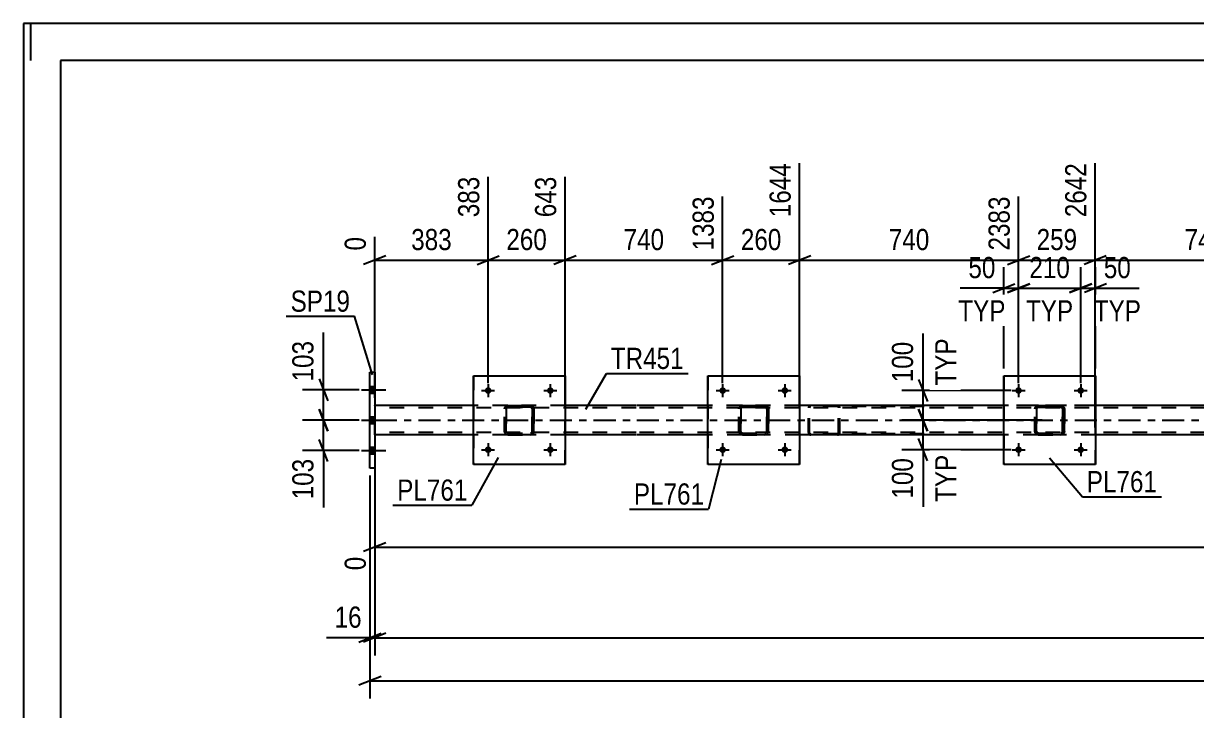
# Model space of a CAD drawing. Header units: millimetres. Extents: x 0 to 841, y 0 to 594.
# Drawn here: x 0 to 158.6, y 501.1 to 594 of the extents above; entities that cross this region are included whole.
import ezdxf

# ---------------------------------------------------------------- set-up
doc = ezdxf.new("R2010")
doc.units = ezdxf.units.MM
doc.linetypes.add('DXK_LINE_DOT2', pattern=[3.9198, 1.9599, -1.9599])
doc.linetypes.add('DXK_LINE_DOT3', pattern=[5.9187, 2.979, -0.9799, 0.9799, -0.9799])
doc.styles.add('Arial Narrow', font='ARIALN.TTF', dxfattribs={"height": 0.2})

# ---------------------------------------------------------------- blocks, each defined once
blk = doc.blocks.new('Unknown-318889158-1133')
at = {"color": 5, "linetype": 'Continuous'}
for p, q in [((841, 594), (0, 594)), ((0, 594), (0, 0)), ((1, 589), (1, 594)), ((836, 589), (5, 589)), ((5, 589), (5, 5))]:
    blk.add_line(p, q, dxfattribs=at)
blk = doc.blocks.new('Part-318889158-5034 - 5006')
at = {"color": 2, "linetype": 'Continuous'}
for p, q in [((46.84, 546.86), (47.48, 546.86)), ((46.84, 533.86), (46.84, 546.86)), ((47.48, 546.86), (47.48, 533.86)), ((47.48, 533.86), (46.84, 533.86))]:
    blk.add_line(p, q, dxfattribs=at)
blk = doc.blocks.new('Part-318889158-5035 - 5006')
at = {"color": 7, "linetype": 'DXK_LINE_DOT2'}
for p, q in [((106.44, 542.36), (106.31, 542.34)), ((121.77, 542.36), (106.44, 542.36)), ((110.15, 542.34), (110.02, 542.36)), ((106.13, 542.16), (106.1, 542.04)), ((106.1, 538.68), (106.1, 542.04)), ((106.27, 542.04), (106.28, 542.1)), ((106.27, 538.68), (106.27, 542.04)), ((106.28, 542.1), (106.32, 542.15)), ((106.32, 542.15), (106.37, 542.19)), ((106.37, 542.19), (106.44, 542.2)), ((121.77, 542.2), (106.44, 542.2)), ((110.02, 542.2), (110.08, 542.19)), ((110.08, 542.19), (110.11, 542.17)), ((110.11, 542.17), (110.14, 542.15)), ((110.14, 542.15), (110.17, 542.1)), ((110.17, 542.1), (110.19, 542.04)), ((110.19, 538.68), (110.19, 542.04)), ((110.36, 542.04), (110.33, 542.16)), ((110.36, 538.68), (110.36, 542.04)), ((106.1, 538.68), (106.13, 538.56)), ((106.28, 538.62), (106.27, 538.68)), ((106.32, 538.57), (106.28, 538.62)), ((106.31, 538.38), (106.44, 538.36)), ((106.32, 538.57), (106.35, 538.55)), ((106.35, 538.55), (106.37, 538.53)), ((106.37, 538.53), (106.44, 538.52)), ((121.77, 538.52), (106.44, 538.52)), ((121.77, 538.36), (106.44, 538.36)), ((110.08, 538.53), (110.02, 538.52)), ((110.02, 538.36), (110.15, 538.38)), ((110.14, 538.57), (110.08, 538.53)), ((110.17, 538.62), (110.14, 538.57)), ((110.19, 538.68), (110.17, 538.62)), ((110.33, 538.56), (110.36, 538.68))]:
    blk.add_line(p, q, dxfattribs=at)
for centre, start, end in [((106.43, 542.03), 110.7583, 155.68), ((110.03, 542.03), 24.32, 69.2417), ((106.43, 538.69), 204.32, 249.2417), ((110.03, 538.69), 290.7583, 335.68)]:
    blk.add_arc(centre, 0.331, start, end, dxfattribs=at)
blk = doc.blocks.new('Bolt-318889158-5153 - 5006')
at = {"linetype": 'Continuous'}
for points in [[(134.07, 544.36), (134.08, 544.45), (134.11, 544.54), (134.15, 544.62), (134.21, 544.69), (134.29, 544.74), (134.37, 544.78), (134.46, 544.8), (134.55, 544.8), (134.64, 544.78), (134.73, 544.74), (134.8, 544.69), (134.86, 544.62), (134.91, 544.54), (134.94, 544.45), (134.95, 544.36), (134.94, 544.27), (134.91, 544.18), (134.86, 544.1), (134.8, 544.03), (134.73, 543.98), (134.64, 543.94), (134.55, 543.92), (134.46, 543.92), (134.37, 543.94), (134.29, 543.98), (134.21, 544.03), (134.15, 544.1), (134.11, 544.18), (134.08, 544.27)], [(142.47, 544.36), (142.48, 544.45), (142.51, 544.54), (142.55, 544.62), (142.61, 544.69), (142.69, 544.74), (142.77, 544.78), (142.86, 544.8), (142.95, 544.8), (143.04, 544.78), (143.13, 544.74), (143.2, 544.69), (143.26, 544.62), (143.31, 544.54), (143.34, 544.45), (143.35, 544.36), (143.34, 544.27), (143.31, 544.18), (143.26, 544.1), (143.2, 544.03), (143.13, 543.98), (143.04, 543.94), (142.95, 543.92), (142.86, 543.92), (142.77, 543.94), (142.69, 543.98), (142.61, 544.03), (142.55, 544.1), (142.51, 544.18), (142.48, 544.27)]]:
    blk.add_hatch(color=1, dxfattribs=at).paths.add_polyline_path(points)
at = {"color": 1, "linetype": 'Continuous'}
for p, q in [((133.63, 544.36), (135.39, 544.36)), ((134.51, 545.24), (134.51, 543.48)), ((142.03, 544.36), (143.79, 544.36)), ((142.91, 545.24), (142.91, 543.48))]:
    blk.add_line(p, q, dxfattribs=at)
blk = doc.blocks.new('Bolt-318889158-5154 - 5006')
at = {"linetype": 'Continuous'}
for points in [[(134.07, 536.36), (134.08, 536.45), (134.11, 536.54), (134.15, 536.62), (134.21, 536.69), (134.29, 536.74), (134.37, 536.78), (134.46, 536.8), (134.55, 536.8), (134.64, 536.78), (134.73, 536.74), (134.8, 536.69), (134.86, 536.62), (134.91, 536.54), (134.94, 536.45), (134.95, 536.36), (134.94, 536.27), (134.91, 536.18), (134.86, 536.1), (134.8, 536.03), (134.73, 535.98), (134.64, 535.94), (134.55, 535.92), (134.46, 535.92), (134.37, 535.94), (134.29, 535.98), (134.21, 536.03), (134.15, 536.1), (134.11, 536.18), (134.08, 536.27)], [(142.47, 536.36), (142.48, 536.45), (142.51, 536.54), (142.55, 536.62), (142.61, 536.69), (142.69, 536.74), (142.77, 536.78), (142.86, 536.8), (142.95, 536.8), (143.04, 536.78), (143.13, 536.74), (143.2, 536.69), (143.26, 536.62), (143.31, 536.54), (143.34, 536.45), (143.35, 536.36), (143.34, 536.27), (143.31, 536.18), (143.26, 536.1), (143.2, 536.03), (143.13, 535.98), (143.04, 535.94), (142.95, 535.92), (142.86, 535.92), (142.77, 535.94), (142.69, 535.98), (142.61, 536.03), (142.55, 536.1), (142.51, 536.18), (142.48, 536.27)]]:
    blk.add_hatch(color=1, dxfattribs=at).paths.add_polyline_path(points)
at = {"color": 1, "linetype": 'Continuous'}
for p, q in [((133.63, 536.36), (135.39, 536.36)), ((134.51, 537.24), (134.51, 535.48)), ((142.03, 536.36), (143.79, 536.36)), ((142.91, 537.24), (142.91, 535.48))]:
    blk.add_line(p, q, dxfattribs=at)
blk = doc.blocks.new('Part-318889158-5053 - 5006')
at = {"color": 2, "linetype": 'Continuous'}
for p, q in [((60.81, 542.36), (47.48, 542.36)), ((82.81, 542.36), (73.21, 542.36)), ((92.51, 542.36), (82.91, 542.36)), ((132.51, 542.36), (104.91, 542.36)), ((172.51, 542.36), (144.91, 542.36)), ((60.81, 538.36), (47.48, 538.36)), ((82.81, 538.36), (73.21, 538.36)), ((92.51, 538.36), (82.91, 538.36)), ((132.51, 538.36), (104.91, 538.36)), ((172.51, 538.36), (144.91, 538.36))]:
    blk.add_line(p, q, dxfattribs=at)
at = {"color": 7, "linetype": 'DXK_LINE_DOT2'}
for p, q in [((47.48, 538.36), (47.48, 542.36)), ((73.21, 542.36), (60.81, 542.36)), ((759.44, 542.36), (92.51, 542.36)), ((104.91, 542.36), (92.51, 542.36)), ((144.91, 542.36), (132.51, 542.36)), ((82.81, 542.04), (47.48, 542.04)), ((759.44, 542.04), (82.91, 542.04)), ((82.81, 538.68), (47.48, 538.68)), ((73.21, 538.36), (60.81, 538.36)), ((759.44, 538.68), (82.91, 538.68)), ((104.91, 538.36), (92.51, 538.36)), ((144.91, 538.36), (132.51, 538.36))]:
    blk.add_line(p, q, dxfattribs=at)
at = {"color": 7, "linetype": 'DXK_LINE_DOT3'}
for p, q in [((47.48, 540.36), (82.81, 540.36)), ((82.91, 540.36), (759.44, 540.36))]:
    blk.add_line(p, q, dxfattribs=at)
blk = doc.blocks.new('Bolt-318889158-5054 - 5006')
at = {"linetype": 'Continuous'}
for points in [[(47.48, 544.02), (47.48, 544.9), (46.84, 544.9), (46.84, 544.02)], [(47.48, 544.02), (47.48, 544.9), (46.84, 544.9), (46.84, 544.02)], [(47.48, 544.02), (47.48, 544.9), (46.84, 544.9), (46.84, 544.02)], [(47.48, 539.92), (47.48, 540.8), (46.84, 540.8), (46.84, 539.92)], [(47.48, 539.92), (47.48, 540.8), (46.84, 540.8), (46.84, 539.92)], [(47.48, 535.82), (47.48, 536.7), (46.84, 536.7), (46.84, 535.82)], [(47.48, 535.82), (47.48, 536.7), (46.84, 536.7), (46.84, 535.82)], [(47.48, 535.82), (47.48, 536.7), (46.84, 536.7), (46.84, 535.82)]]:
    blk.add_hatch(color=1, dxfattribs=at).paths.add_polyline_path(points)
at = {"color": 1, "linetype": 'Continuous'}
for p, q in [((45.68, 544.46), (49, 544.46)), ((45.68, 544.46), (49, 544.46)), ((45.68, 544.46), (49, 544.46)), ((46.84, 544.9), (47.48, 544.9)), ((46.84, 544.9), (47.48, 544.9)), ((46.84, 544.9), (47.48, 544.9)), ((46.84, 544.02), (47.48, 544.02)), ((46.84, 544.02), (47.48, 544.02)), ((46.84, 544.02), (47.48, 544.02)), ((46.84, 540.8), (47.48, 540.8)), ((46.84, 540.8), (47.48, 540.8)), ((45.68, 540.36), (49, 540.36)), ((45.68, 540.36), (49, 540.36)), ((46.84, 539.92), (47.48, 539.92)), ((46.84, 539.92), (47.48, 539.92)), ((45.68, 536.26), (49, 536.26)), ((45.68, 536.26), (49, 536.26)), ((45.68, 536.26), (49, 536.26)), ((46.84, 536.7), (47.48, 536.7)), ((46.84, 536.7), (47.48, 536.7)), ((46.84, 536.7), (47.48, 536.7)), ((46.84, 535.82), (47.48, 535.82)), ((46.84, 535.82), (47.48, 535.82)), ((46.84, 535.82), (47.48, 535.82))]:
    blk.add_line(p, q, dxfattribs=at)
blk = doc.blocks.new('Bolt-318889158-5285 - 5006')
at = {"linetype": 'Continuous'}
for points in [[(94.07, 544.36), (94.08, 544.45), (94.11, 544.54), (94.16, 544.62), (94.22, 544.69), (94.29, 544.74), (94.38, 544.78), (94.47, 544.8), (94.56, 544.8), (94.65, 544.78), (94.73, 544.74), (94.81, 544.69), (94.87, 544.62), (94.92, 544.54), (94.95, 544.45), (94.95, 544.36), (94.95, 544.27), (94.92, 544.18), (94.87, 544.1), (94.81, 544.03), (94.73, 543.98), (94.65, 543.94), (94.56, 543.92), (94.47, 543.92), (94.38, 543.94), (94.29, 543.98), (94.22, 544.03), (94.16, 544.1), (94.11, 544.18), (94.08, 544.27)], [(102.47, 544.36), (102.48, 544.45), (102.51, 544.54), (102.56, 544.62), (102.62, 544.69), (102.69, 544.74), (102.78, 544.78), (102.87, 544.8), (102.96, 544.8), (103.05, 544.78), (103.13, 544.74), (103.21, 544.69), (103.27, 544.62), (103.32, 544.54), (103.35, 544.45), (103.35, 544.36), (103.35, 544.27), (103.32, 544.18), (103.27, 544.1), (103.21, 544.03), (103.13, 543.98), (103.05, 543.94), (102.96, 543.92), (102.87, 543.92), (102.78, 543.94), (102.69, 543.98), (102.62, 544.03), (102.56, 544.1), (102.51, 544.18), (102.48, 544.27)]]:
    blk.add_hatch(color=1, dxfattribs=at).paths.add_polyline_path(points)
at = {"color": 1, "linetype": 'Continuous'}
for p, q in [((93.63, 544.36), (95.39, 544.36)), ((94.51, 545.24), (94.51, 543.48)), ((102.03, 544.36), (103.79, 544.36)), ((102.91, 545.24), (102.91, 543.48))]:
    blk.add_line(p, q, dxfattribs=at)
blk = doc.blocks.new('Bolt-318889158-5151 - 5006')
at = {"linetype": 'Continuous'}
for points in [[(62.37, 544.36), (62.38, 544.45), (62.41, 544.54), (62.46, 544.62), (62.52, 544.69), (62.59, 544.74), (62.68, 544.78), (62.77, 544.8), (62.86, 544.8), (62.95, 544.78), (63.03, 544.74), (63.11, 544.69), (63.17, 544.62), (63.22, 544.54), (63.25, 544.45), (63.25, 544.36), (63.25, 544.27), (63.22, 544.18), (63.17, 544.1), (63.11, 544.03), (63.03, 543.98), (62.95, 543.94), (62.86, 543.92), (62.77, 543.92), (62.68, 543.94), (62.59, 543.98), (62.52, 544.03), (62.46, 544.1), (62.41, 544.18), (62.38, 544.27)], [(70.77, 544.36), (70.78, 544.45), (70.81, 544.54), (70.86, 544.62), (70.92, 544.69), (70.99, 544.74), (71.08, 544.78), (71.17, 544.8), (71.26, 544.8), (71.35, 544.78), (71.43, 544.74), (71.51, 544.69), (71.57, 544.62), (71.62, 544.54), (71.65, 544.45), (71.65, 544.36), (71.65, 544.27), (71.62, 544.18), (71.57, 544.1), (71.51, 544.03), (71.43, 543.98), (71.35, 543.94), (71.26, 543.92), (71.17, 543.92), (71.08, 543.94), (70.99, 543.98), (70.92, 544.03), (70.86, 544.1), (70.81, 544.18), (70.78, 544.27)]]:
    blk.add_hatch(color=1, dxfattribs=at).paths.add_polyline_path(points)
at = {"color": 1, "linetype": 'Continuous'}
for p, q in [((61.93, 544.36), (63.69, 544.36)), ((62.81, 545.24), (62.81, 543.48)), ((70.33, 544.36), (72.09, 544.36)), ((71.21, 545.24), (71.21, 543.48))]:
    blk.add_line(p, q, dxfattribs=at)
blk = doc.blocks.new('Bolt-318889158-5152 - 5006')
at = {"linetype": 'Continuous'}
for points in [[(62.37, 536.36), (62.38, 536.45), (62.41, 536.54), (62.46, 536.62), (62.52, 536.69), (62.59, 536.74), (62.68, 536.78), (62.77, 536.8), (62.86, 536.8), (62.95, 536.78), (63.03, 536.74), (63.11, 536.69), (63.17, 536.62), (63.22, 536.54), (63.25, 536.45), (63.25, 536.36), (63.25, 536.27), (63.22, 536.18), (63.17, 536.1), (63.11, 536.03), (63.03, 535.98), (62.95, 535.94), (62.86, 535.92), (62.77, 535.92), (62.68, 535.94), (62.59, 535.98), (62.52, 536.03), (62.46, 536.1), (62.41, 536.18), (62.38, 536.27)], [(70.77, 536.36), (70.78, 536.45), (70.81, 536.54), (70.86, 536.62), (70.92, 536.69), (70.99, 536.74), (71.08, 536.78), (71.17, 536.8), (71.26, 536.8), (71.35, 536.78), (71.43, 536.74), (71.51, 536.69), (71.57, 536.62), (71.62, 536.54), (71.65, 536.45), (71.65, 536.36), (71.65, 536.27), (71.62, 536.18), (71.57, 536.1), (71.51, 536.03), (71.43, 535.98), (71.35, 535.94), (71.26, 535.92), (71.17, 535.92), (71.08, 535.94), (70.99, 535.98), (70.92, 536.03), (70.86, 536.1), (70.81, 536.18), (70.78, 536.27)]]:
    blk.add_hatch(color=1, dxfattribs=at).paths.add_polyline_path(points)
at = {"color": 1, "linetype": 'Continuous'}
for p, q in [((61.93, 536.36), (63.69, 536.36)), ((62.81, 537.24), (62.81, 535.48)), ((70.33, 536.36), (72.09, 536.36)), ((71.21, 537.24), (71.21, 535.48))]:
    blk.add_line(p, q, dxfattribs=at)
blk = doc.blocks.new('Part-318889158-5183 - 5006')
at = {"color": 2, "linetype": 'Continuous'}
for p, q in [((60.81, 534.36), (60.81, 546.36)), ((60.81, 546.36), (60.81, 546.36)), ((60.81, 546.36), (73.21, 546.36)), ((73.21, 546.36), (73.21, 534.36)), ((60.81, 534.36), (60.81, 534.36)), ((73.21, 534.36), (60.81, 534.36))]:
    blk.add_line(p, q, dxfattribs=at)
at = {"color": 7, "linetype": 'DXK_LINE_DOT2'}
for p, q in [((60.81, 546.36), (60.81, 534.36)), ((60.81, 546.36), (60.81, 546.36)), ((73.21, 534.36), (73.21, 546.36)), ((60.81, 534.36), (60.81, 534.36))]:
    blk.add_line(p, q, dxfattribs=at)
blk = doc.blocks.new('Part-318889158-5184 - 5006')
at = {"color": 7, "linetype": 'DXK_LINE_DOT2'}
for p, q in [((65.31, 542.32), (65.49, 542.36)), ((65.49, 542.36), (65.31, 542.32)), ((65.49, 542.36), (68.53, 542.36)), ((65.49, 542.36), (65.49, 542.36)), ((65.49, 542.36), (68.53, 542.36)), ((68.53, 542.36), (68.53, 542.36)), ((68.53, 542.36), (68.71, 542.32)), ((68.72, 542.32), (68.53, 542.36)), ((65.01, 541.88), (65.05, 542.06)), ((65.05, 542.06), (65.01, 541.88)), ((65.01, 538.84), (65.01, 541.88)), ((65.01, 541.88), (65.01, 541.88)), ((65.01, 538.84), (65.01, 541.88)), ((65.25, 541.88), (65.27, 541.97)), ((65.27, 541.97), (65.25, 541.88)), ((65.25, 538.84), (65.25, 541.88)), ((65.25, 541.88), (65.25, 541.88)), ((65.25, 541.88), (65.25, 538.84)), ((65.27, 541.97), (65.33, 542.05)), ((65.32, 542.05), (65.27, 541.97)), ((65.4, 542.1), (65.32, 542.05)), ((65.33, 542.05), (65.4, 542.1)), ((65.4, 542.1), (65.49, 542.12)), ((65.49, 542.12), (65.4, 542.1)), ((65.49, 542.12), (68.53, 542.12)), ((65.49, 542.12), (65.49, 542.12)), ((68.53, 542.12), (65.49, 542.12)), ((68.53, 542.12), (68.53, 542.12)), ((68.53, 542.12), (68.63, 542.1)), ((68.62, 542.1), (68.53, 542.12)), ((68.62, 542.1), (68.63, 542.1)), ((68.7, 542.05), (68.62, 542.1)), ((68.63, 542.1), (68.7, 542.05)), ((68.7, 542.05), (68.76, 541.97)), ((68.75, 541.97), (68.7, 542.05)), ((68.77, 541.88), (68.75, 541.97)), ((68.76, 541.97), (68.77, 541.88)), ((68.77, 538.84), (68.77, 541.88)), ((68.77, 541.88), (68.77, 541.88)), ((68.77, 541.88), (68.77, 538.84)), ((68.97, 542.06), (69.01, 541.88)), ((69.01, 541.88), (68.98, 542.06)), ((69.01, 538.84), (69.01, 541.88)), ((69.01, 541.88), (69.01, 541.88)), ((69.01, 541.88), (69.01, 538.84)), ((65.01, 538.84), (65.01, 538.84)), ((65.05, 538.66), (65.01, 538.84)), ((65.01, 538.84), (65.05, 538.66)), ((65.25, 538.84), (65.25, 538.84)), ((65.27, 538.75), (65.25, 538.84)), ((65.25, 538.84), (65.27, 538.75)), ((65.33, 538.67), (65.27, 538.75)), ((65.27, 538.75), (65.32, 538.67)), ((65.31, 538.4), (65.31, 538.4)), ((65.49, 538.36), (65.31, 538.4)), ((65.31, 538.4), (65.49, 538.36)), ((65.32, 538.67), (65.4, 538.62)), ((65.4, 538.62), (65.33, 538.67)), ((65.49, 538.6), (65.4, 538.62)), ((65.4, 538.62), (65.49, 538.6)), ((65.49, 538.6), (68.53, 538.6)), ((65.49, 538.6), (65.49, 538.6)), ((65.49, 538.6), (68.53, 538.6)), ((65.49, 538.36), (68.53, 538.36)), ((65.49, 538.36), (65.49, 538.36)), ((65.49, 538.36), (68.53, 538.36)), ((68.63, 538.62), (68.53, 538.6)), ((68.53, 538.6), (68.62, 538.62)), ((68.53, 538.6), (68.53, 538.6)), ((68.71, 538.4), (68.53, 538.36)), ((68.53, 538.36), (68.72, 538.4)), ((68.53, 538.36), (68.53, 538.36)), ((68.62, 538.62), (68.7, 538.67)), ((68.7, 538.67), (68.63, 538.62)), ((68.76, 538.75), (68.7, 538.67)), ((68.7, 538.67), (68.75, 538.75)), ((68.75, 538.75), (68.77, 538.84)), ((68.77, 538.84), (68.76, 538.75)), ((68.77, 538.84), (68.77, 538.84)), ((69.01, 538.84), (68.97, 538.66)), ((68.98, 538.66), (69.01, 538.84)), ((69.01, 538.84), (69.01, 538.84))]:
    blk.add_line(p, q, dxfattribs=at)
at = {"color": 7, "linetype": 'DXK_LINE_DOT3'}
blk.add_line((67.02, 540.36), (67.01, 540.36), dxfattribs=at)
at = {"color": 7, "linetype": 'DXK_LINE_DOT2'}
for centre, start, end in [((65.49, 541.88), 112.5, 157.5), ((65.49, 541.88), 112.5, 157.5), ((68.53, 541.88), 22.5, 67.5), ((68.53, 541.88), 22.5, 67.5), ((65.49, 538.84), 202.5, 247.5), ((65.49, 538.84), 202.5, 247.5), ((68.53, 538.84), 292.5, 337.5), ((68.53, 538.84), 292.5, 337.5)]:
    blk.add_arc(centre, 0.48, start, end, dxfattribs=at)
blk = doc.blocks.new('Part-318889158-5189 - 5006')
at = {"color": 2, "linetype": 'Continuous'}
for p, q in [((132.51, 534.36), (132.51, 546.36)), ((132.51, 546.36), (132.51, 546.36)), ((132.51, 546.36), (144.91, 546.36)), ((144.91, 546.36), (144.91, 534.36)), ((132.51, 534.36), (132.51, 534.36)), ((144.91, 534.36), (132.51, 534.36))]:
    blk.add_line(p, q, dxfattribs=at)
at = {"color": 7, "linetype": 'DXK_LINE_DOT2'}
for p, q in [((132.51, 546.36), (132.51, 534.36)), ((132.51, 546.36), (132.51, 546.36)), ((144.91, 534.36), (144.91, 546.36)), ((132.51, 534.36), (132.51, 534.36))]:
    blk.add_line(p, q, dxfattribs=at)
blk = doc.blocks.new('Part-318889158-5190 - 5006')
at = {"color": 7, "linetype": 'DXK_LINE_DOT2'}
for p, q in [((137, 542.32), (137.18, 542.36)), ((137.19, 542.36), (137, 542.32)), ((137.19, 542.36), (137.18, 542.36)), ((137.18, 542.36), (140.22, 542.36)), ((137.19, 542.36), (140.23, 542.36)), ((140.22, 542.36), (140.23, 542.36)), ((140.22, 542.36), (140.41, 542.32)), ((140.41, 542.32), (140.23, 542.36)), ((136.7, 541.88), (136.74, 542.06)), ((136.7, 541.88), (136.71, 541.88)), ((136.7, 538.84), (136.7, 541.88)), ((136.75, 542.06), (136.71, 541.88)), ((136.71, 538.84), (136.71, 541.88)), ((136.96, 541.97), (136.94, 541.88)), ((136.95, 541.88), (136.94, 541.88)), ((136.94, 541.88), (136.94, 538.84)), ((136.95, 541.88), (136.97, 541.97)), ((136.95, 538.84), (136.95, 541.88)), ((137.01, 542.05), (136.96, 541.97)), ((136.97, 541.97), (137.02, 542.05)), ((137.09, 542.1), (137.01, 542.05)), ((137.02, 542.05), (137.1, 542.1)), ((137.18, 542.12), (137.09, 542.1)), ((137.1, 542.1), (137.19, 542.12)), ((137.18, 542.12), (137.19, 542.12)), ((140.22, 542.12), (137.18, 542.12)), ((137.19, 542.12), (140.23, 542.12)), ((140.23, 542.12), (140.22, 542.12)), ((140.32, 542.1), (140.22, 542.12)), ((140.23, 542.12), (140.32, 542.1)), ((140.32, 542.1), (140.32, 542.1)), ((140.32, 542.1), (140.4, 542.05)), ((140.39, 542.05), (140.32, 542.1)), ((140.45, 541.97), (140.39, 542.05)), ((140.4, 542.05), (140.45, 541.97)), ((140.45, 541.97), (140.47, 541.88)), ((140.46, 541.88), (140.45, 541.97)), ((140.47, 541.88), (140.46, 541.88)), ((140.46, 541.88), (140.46, 538.84)), ((140.47, 538.84), (140.47, 541.88)), ((140.67, 542.06), (140.7, 541.88)), ((140.71, 541.88), (140.67, 542.06)), ((140.71, 541.88), (140.7, 541.88)), ((140.7, 541.88), (140.7, 538.84)), ((140.71, 538.84), (140.71, 541.88)), ((136.71, 538.84), (136.7, 538.84)), ((136.74, 538.66), (136.7, 538.84)), ((136.71, 538.84), (136.75, 538.66)), ((136.94, 538.84), (136.95, 538.84)), ((136.94, 538.84), (136.96, 538.75)), ((136.97, 538.75), (136.95, 538.84)), ((136.96, 538.75), (137.01, 538.67)), ((137.02, 538.67), (136.97, 538.75)), ((137, 538.4), (137, 538.4)), ((137.18, 538.36), (137, 538.4)), ((137, 538.4), (137.19, 538.36)), ((137.01, 538.67), (137.09, 538.62)), ((137.1, 538.62), (137.02, 538.67)), ((137.09, 538.62), (137.18, 538.6)), ((137.19, 538.6), (137.1, 538.62)), ((137.19, 538.6), (137.18, 538.6)), ((137.18, 538.6), (140.22, 538.6)), ((137.19, 538.36), (137.18, 538.36)), ((137.18, 538.36), (140.22, 538.36)), ((137.19, 538.6), (140.23, 538.6)), ((137.19, 538.36), (140.23, 538.36)), ((140.22, 538.6), (140.32, 538.62)), ((140.22, 538.6), (140.23, 538.6)), ((140.41, 538.4), (140.22, 538.36)), ((140.22, 538.36), (140.23, 538.36)), ((140.32, 538.62), (140.23, 538.6)), ((140.23, 538.36), (140.41, 538.4)), ((140.4, 538.67), (140.32, 538.62)), ((140.32, 538.62), (140.39, 538.67)), ((140.39, 538.67), (140.45, 538.75)), ((140.45, 538.75), (140.4, 538.67)), ((140.47, 538.84), (140.45, 538.75)), ((140.45, 538.75), (140.46, 538.84)), ((140.46, 538.84), (140.47, 538.84)), ((140.7, 538.84), (140.67, 538.66)), ((140.67, 538.66), (140.71, 538.84)), ((140.7, 538.84), (140.71, 538.84))]:
    blk.add_line(p, q, dxfattribs=at)
at = {"color": 7, "linetype": 'DXK_LINE_DOT3'}
blk.add_line((138.71, 540.36), (138.7, 540.36), dxfattribs=at)
at = {"color": 7, "linetype": 'DXK_LINE_DOT2'}
for centre, start, end in [((137.18, 541.88), 112.5, 157.5), ((137.19, 541.88), 112.5, 157.5), ((140.22, 541.88), 22.5, 67.5), ((140.23, 541.88), 22.5, 67.5), ((137.18, 538.84), 202.5, 247.5), ((137.19, 538.84), 202.5, 247.5), ((140.22, 538.84), 292.5, 337.5), ((140.23, 538.84), 292.5, 337.5)]:
    blk.add_arc(centre, 0.48, start, end, dxfattribs=at)
blk = doc.blocks.new('Part-318889158-5278 - 5006')
at = {"color": 7, "linetype": 'DXK_LINE_DOT2'}
for p, q in [((97.01, 542.32), (97.19, 542.36)), ((97.19, 542.36), (97.01, 542.32)), ((97.19, 542.36), (100.23, 542.36)), ((97.19, 542.36), (97.19, 542.36)), ((97.19, 542.36), (100.23, 542.36)), ((100.23, 542.36), (100.23, 542.36)), ((100.23, 542.36), (100.41, 542.32)), ((100.42, 542.32), (100.23, 542.36)), ((96.71, 541.88), (96.75, 542.06)), ((96.75, 542.06), (96.71, 541.88)), ((96.71, 538.84), (96.71, 541.88)), ((96.71, 541.88), (96.71, 541.88)), ((96.71, 538.84), (96.71, 541.88)), ((96.95, 541.88), (96.97, 541.97)), ((96.97, 541.97), (96.95, 541.88)), ((96.95, 538.84), (96.95, 541.88)), ((96.95, 541.88), (96.95, 541.88)), ((96.95, 541.88), (96.95, 538.84)), ((96.97, 541.97), (97.03, 542.05)), ((97.02, 542.05), (96.97, 541.97)), ((97.1, 542.1), (97.02, 542.05)), ((97.03, 542.05), (97.1, 542.1)), ((97.1, 542.1), (97.19, 542.12)), ((97.19, 542.12), (97.1, 542.1)), ((97.19, 542.12), (100.23, 542.12)), ((97.19, 542.12), (97.19, 542.12)), ((100.23, 542.12), (97.19, 542.12)), ((100.23, 542.12), (100.23, 542.12)), ((100.23, 542.12), (100.33, 542.1)), ((100.32, 542.1), (100.23, 542.12)), ((100.32, 542.1), (100.33, 542.1)), ((100.4, 542.05), (100.32, 542.1)), ((100.33, 542.1), (100.4, 542.05)), ((100.4, 542.05), (100.46, 541.97)), ((100.45, 541.97), (100.4, 542.05)), ((100.47, 541.88), (100.45, 541.97)), ((100.46, 541.97), (100.47, 541.88)), ((100.47, 538.84), (100.47, 541.88)), ((100.47, 541.88), (100.47, 541.88)), ((100.47, 541.88), (100.47, 538.84)), ((100.67, 542.06), (100.71, 541.88)), ((100.71, 541.88), (100.68, 542.06)), ((100.71, 538.84), (100.71, 541.88)), ((100.71, 541.88), (100.71, 541.88)), ((100.71, 541.88), (100.71, 538.84)), ((96.71, 538.84), (96.71, 538.84)), ((96.75, 538.66), (96.71, 538.84)), ((96.71, 538.84), (96.75, 538.66)), ((96.95, 538.84), (96.95, 538.84)), ((96.97, 538.75), (96.95, 538.84)), ((96.95, 538.84), (96.97, 538.75)), ((97.03, 538.67), (96.97, 538.75)), ((96.97, 538.75), (97.02, 538.67)), ((97.01, 538.4), (97.01, 538.4)), ((97.19, 538.36), (97.01, 538.4)), ((97.01, 538.4), (97.19, 538.36)), ((97.02, 538.67), (97.1, 538.62)), ((97.1, 538.62), (97.03, 538.67)), ((97.19, 538.6), (97.1, 538.62)), ((97.1, 538.62), (97.19, 538.6)), ((97.19, 538.6), (100.23, 538.6)), ((97.19, 538.6), (97.19, 538.6)), ((97.19, 538.6), (100.23, 538.6)), ((97.19, 538.36), (100.23, 538.36)), ((97.19, 538.36), (97.19, 538.36)), ((97.19, 538.36), (100.23, 538.36)), ((100.33, 538.62), (100.23, 538.6)), ((100.23, 538.6), (100.32, 538.62)), ((100.23, 538.6), (100.23, 538.6)), ((100.41, 538.4), (100.23, 538.36)), ((100.23, 538.36), (100.42, 538.4)), ((100.23, 538.36), (100.23, 538.36)), ((100.32, 538.62), (100.4, 538.67)), ((100.4, 538.67), (100.33, 538.62)), ((100.46, 538.75), (100.4, 538.67)), ((100.4, 538.67), (100.45, 538.75)), ((100.45, 538.75), (100.47, 538.84)), ((100.47, 538.84), (100.46, 538.75)), ((100.47, 538.84), (100.47, 538.84)), ((100.71, 538.84), (100.67, 538.66)), ((100.68, 538.66), (100.71, 538.84)), ((100.71, 538.84), (100.71, 538.84))]:
    blk.add_line(p, q, dxfattribs=at)
at = {"color": 7, "linetype": 'DXK_LINE_DOT3'}
blk.add_line((98.72, 540.36), (98.71, 540.36), dxfattribs=at)
at = {"color": 7, "linetype": 'DXK_LINE_DOT2'}
for centre, start, end in [((97.19, 541.88), 112.5, 157.5), ((97.19, 541.88), 112.5, 157.5), ((100.23, 541.88), 22.5, 67.5), ((100.23, 541.88), 22.5, 67.5), ((97.19, 538.84), 202.5, 247.5), ((97.19, 538.84), 202.5, 247.5), ((100.23, 538.84), 292.5, 337.5), ((100.23, 538.84), 292.5, 337.5)]:
    blk.add_arc(centre, 0.48, start, end, dxfattribs=at)
blk = doc.blocks.new('Part-318889158-5283 - 5006')
at = {"color": 2, "linetype": 'Continuous'}
for p, q in [((92.51, 534.36), (92.51, 546.36)), ((92.51, 546.36), (92.51, 546.36)), ((92.51, 546.36), (104.91, 546.36)), ((104.91, 546.36), (104.91, 534.36)), ((92.51, 534.36), (92.51, 534.36)), ((104.91, 534.36), (92.51, 534.36))]:
    blk.add_line(p, q, dxfattribs=at)
at = {"color": 7, "linetype": 'DXK_LINE_DOT2'}
for p, q in [((92.51, 546.36), (92.51, 534.36)), ((92.51, 546.36), (92.51, 546.36)), ((104.91, 534.36), (104.91, 546.36)), ((92.51, 534.36), (92.51, 534.36))]:
    blk.add_line(p, q, dxfattribs=at)
blk = doc.blocks.new('Bolt-318889158-5284 - 5006')
at = {"linetype": 'Continuous'}
for points in [[(94.07, 536.36), (94.08, 536.45), (94.11, 536.54), (94.16, 536.62), (94.22, 536.69), (94.29, 536.74), (94.38, 536.78), (94.47, 536.8), (94.56, 536.8), (94.65, 536.78), (94.73, 536.74), (94.81, 536.69), (94.87, 536.62), (94.92, 536.54), (94.95, 536.45), (94.95, 536.36), (94.95, 536.27), (94.92, 536.18), (94.87, 536.1), (94.81, 536.03), (94.73, 535.98), (94.65, 535.94), (94.56, 535.92), (94.47, 535.92), (94.38, 535.94), (94.29, 535.98), (94.22, 536.03), (94.16, 536.1), (94.11, 536.18), (94.08, 536.27)], [(102.47, 536.36), (102.48, 536.45), (102.51, 536.54), (102.56, 536.62), (102.62, 536.69), (102.69, 536.74), (102.78, 536.78), (102.87, 536.8), (102.96, 536.8), (103.05, 536.78), (103.13, 536.74), (103.21, 536.69), (103.27, 536.62), (103.32, 536.54), (103.35, 536.45), (103.35, 536.36), (103.35, 536.27), (103.32, 536.18), (103.27, 536.1), (103.21, 536.03), (103.13, 535.98), (103.05, 535.94), (102.96, 535.92), (102.87, 535.92), (102.78, 535.94), (102.69, 535.98), (102.62, 536.03), (102.56, 536.1), (102.51, 536.18), (102.48, 536.27)]]:
    blk.add_hatch(color=1, dxfattribs=at).paths.add_polyline_path(points)
at = {"color": 1, "linetype": 'Continuous'}
for p, q in [((93.63, 536.36), (95.39, 536.36)), ((94.51, 537.24), (94.51, 535.48)), ((102.03, 536.36), (103.79, 536.36)), ((102.91, 537.24), (102.91, 535.48))]:
    blk.add_line(p, q, dxfattribs=at)
blk = doc.blocks.new('StraightDimension-318889158-5376 - 5006')
at = {"color": 7, "linetype": 'Continuous'}
for p, q in [((121, 541.86), (122.2, 538.86)), ((137.71, 540.36), (118.75, 540.36)), ((121.6, 536.36), (121.6, 540.36)), ((122.2, 534.86), (121, 537.86)), ((133.51, 536.36), (118.75, 536.36))]:
    blk.add_line(p, q, dxfattribs=at)
at = {"color": 0, "linetype": 'Continuous'}
blk.add_wipeout([(126.7, 536.29), (122.5, 536.29), (122.5, 528.7), (126.7, 528.7)], dxfattribs=at)
at = {"color": 0}
blk.add_wipeout([(120.85, 535.83), (116.65, 535.83), (116.65, 529.15), (120.85, 529.15)], dxfattribs=at)
at = {"color": 7, "linetype": 'Continuous'}
blk.add_line((121.6, 536.36), (121.6, 528.63), dxfattribs=at)
blk.add_line((121.6, 536.36), (121.6, 528.63), dxfattribs=at)
at = {"color": 3, "style": 'Arial Narrow'}
blk.add_text('100', height=2.863, rotation=90.0002, dxfattribs=at).set_placement((120.25, 529.75))
at = {"color": 3, "linetype": 'Continuous', "style": 'Arial Narrow'}
blk.add_text('TYP', height=2.863, rotation=90.0002, dxfattribs=at).set_placement((126.1, 529.3))
blk = doc.blocks.new('StraightDimension-318889158-5420 - 5006')
at = {"color": 7, "linetype": 'Continuous'}
for p, q in [((134.51, 545.36), (134.51, 561.06)), ((142.91, 545.36), (142.91, 561.06)), ((133.01, 557.61), (136.01, 558.81)), ((134.51, 558.21), (142.91, 558.21)), ((144.41, 558.81), (141.41, 557.61))]:
    blk.add_line(p, q, dxfattribs=at)
at = {"color": 0}
blk.add_wipeout([(142.05, 558.96), (142.05, 563.16), (135.37, 563.16), (135.37, 558.96)], dxfattribs=at)
at = {"color": 0, "linetype": 'Continuous'}
blk.add_wipeout([(142.5, 553.11), (142.5, 557.31), (134.91, 557.31), (134.91, 553.11)], dxfattribs=at)
at = {"color": 3, "style": 'Arial Narrow'}
blk.add_text('210', height=2.863, dxfattribs=at).set_placement((135.97, 559.56))
at = {"color": 3, "linetype": 'Continuous', "style": 'Arial Narrow'}
blk.add_text('TYP', height=2.863, dxfattribs=at).set_placement((135.51, 553.71))
blk = doc.blocks.new('StraightDimension-318889158-5436 - 5006')
at = {"color": 7, "linetype": 'Continuous'}
for p, q in [((132.51, 547.36), (132.51, 561.06)), ((134.51, 545.36), (134.51, 561.06)), ((131.01, 557.61), (134.01, 558.81)), ((132.51, 558.21), (134.51, 558.21)), ((136.01, 558.81), (133.01, 557.61))]:
    blk.add_line(p, q, dxfattribs=at)
at = {"color": 0}
blk.add_wipeout([(131.98, 558.96), (131.98, 563.16), (127.13, 563.16), (127.13, 558.96)], dxfattribs=at)
at = {"color": 0, "linetype": 'Continuous'}
blk.add_wipeout([(133.35, 553.11), (133.35, 557.31), (125.76, 557.31), (125.76, 553.11)], dxfattribs=at)
at = {"color": 7, "linetype": 'Continuous'}
blk.add_line((132.51, 558.21), (126.6, 558.21), dxfattribs=at)
blk.add_line((132.51, 558.21), (126.6, 558.21), dxfattribs=at)
at = {"color": 3, "style": 'Arial Narrow'}
blk.add_text('50', height=2.863, dxfattribs=at).set_placement((127.73, 559.56))
at = {"color": 3, "linetype": 'Continuous', "style": 'Arial Narrow'}
blk.add_text('TYP', height=2.863, dxfattribs=at).set_placement((126.36, 553.71))
blk = doc.blocks.new('StraightDimension-318889158-5391 - 5006')
at = {"color": 7, "linetype": 'Continuous'}
for p, q in [((121, 545.86), (122.2, 542.86)), ((133.51, 544.36), (118.75, 544.36)), ((121.6, 540.36), (121.6, 544.36)), ((122.2, 538.86), (121, 541.86)), ((137.71, 540.36), (118.75, 540.36))]:
    blk.add_line(p, q, dxfattribs=at)
at = {"color": 0, "linetype": 'Continuous'}
blk.add_wipeout([(126.7, 552.02), (122.5, 552.02), (122.5, 544.43), (126.7, 544.43)], dxfattribs=at)
at = {"color": 0}
blk.add_wipeout([(120.85, 551.57), (116.65, 551.57), (116.65, 544.88), (120.85, 544.88)], dxfattribs=at)
at = {"color": 7, "linetype": 'Continuous'}
blk.add_line((121.6, 544.36), (121.6, 552.09), dxfattribs=at)
blk.add_line((121.6, 544.36), (121.6, 552.09), dxfattribs=at)
at = {"color": 3, "style": 'Arial Narrow'}
blk.add_text('100', height=2.863, rotation=90.0002, dxfattribs=at).set_placement((120.25, 545.48))
at = {"color": 3, "linetype": 'Continuous', "style": 'Arial Narrow'}
blk.add_text('TYP', height=2.863, rotation=90.0002, dxfattribs=at).set_placement((126.1, 545.03))
blk = doc.blocks.new('StraightDimension-318889158-5407 - 5006')
at = {"color": 7, "linetype": 'Continuous'}
for p, q in [((142.91, 545.36), (142.91, 561.06)), ((144.91, 547.36), (144.91, 561.06)), ((141.41, 557.61), (144.41, 558.81)), ((142.91, 558.21), (144.91, 558.21)), ((146.41, 558.81), (143.41, 557.61))]:
    blk.add_line(p, q, dxfattribs=at)
at = {"color": 0}
blk.add_wipeout([(150.29, 558.96), (150.29, 563.16), (145.43, 563.16), (145.43, 558.96)], dxfattribs=at)
at = {"color": 0, "linetype": 'Continuous'}
blk.add_wipeout([(151.66, 553.11), (151.66, 557.31), (144.07, 557.31), (144.07, 553.11)], dxfattribs=at)
at = {"color": 7, "linetype": 'Continuous'}
blk.add_line((144.91, 558.21), (150.81, 558.21), dxfattribs=at)
blk.add_line((144.91, 558.21), (150.81, 558.21), dxfattribs=at)
at = {"color": 3, "style": 'Arial Narrow'}
blk.add_text('50', height=2.863, dxfattribs=at).set_placement((146.03, 559.56))
at = {"color": 3, "linetype": 'Continuous', "style": 'Arial Narrow'}
blk.add_text('TYP', height=2.863, dxfattribs=at).set_placement((144.67, 553.71))
blk = doc.blocks.new('StraightDimension-318889158-5971 - 5006')
at = {"color": 7, "linetype": 'Continuous'}
for p, q in [((39.95, 545.96), (41.15, 542.96)), ((45.39, 544.46), (37.7, 544.46)), ((40.55, 540.36), (40.55, 544.46)), ((41.15, 538.86), (39.95, 541.86)), ((45.39, 540.36), (37.7, 540.36))]:
    blk.add_line(p, q, dxfattribs=at)
at = {"color": 0}
blk.add_wipeout([(39.8, 551.67), (35.6, 551.67), (35.6, 544.99), (39.8, 544.99)], dxfattribs=at)
at = {"color": 7, "linetype": 'Continuous'}
blk.add_line((40.55, 544.46), (40.55, 552.19), dxfattribs=at)
blk.add_line((40.55, 544.46), (40.55, 552.19), dxfattribs=at)
at = {"color": 3, "style": 'Arial Narrow'}
blk.add_text('103', height=2.863, rotation=90.0002, dxfattribs=at).set_placement((39.2, 545.59))
blk = doc.blocks.new('StraightDimension-318889158-5981 - 5006')
at = {"color": 7, "linetype": 'Continuous'}
for p, q in [((39.95, 541.86), (41.15, 538.86)), ((45.39, 540.36), (37.7, 540.36)), ((40.55, 536.26), (40.55, 540.36)), ((41.15, 534.76), (39.95, 537.76)), ((45.39, 536.26), (37.7, 536.26))]:
    blk.add_line(p, q, dxfattribs=at)
at = {"color": 0}
blk.add_wipeout([(39.8, 535.74), (35.6, 535.74), (35.6, 529.05), (39.8, 529.05)], dxfattribs=at)
at = {"color": 7, "linetype": 'Continuous'}
blk.add_line((40.55, 536.26), (40.55, 528.53), dxfattribs=at)
blk.add_line((40.55, 536.26), (40.55, 528.53), dxfattribs=at)
at = {"color": 3, "style": 'Arial Narrow'}
blk.add_text('103', height=2.863, rotation=90.0002, dxfattribs=at).set_placement((39.2, 529.65))
blk = doc.blocks.new('StraightDimension-318889158-6023 - 5006')
at = {"color": 7, "linetype": 'Continuous'}
for p, q in [((46.84, 532.86), (46.84, 502.71)), ((48.34, 505.71), (45.34, 504.51)), ((46.84, 505.11), (760.08, 505.11))]:
    blk.add_line(p, q, dxfattribs=at)
blk = doc.blocks.new('StraightDimension-318889158-6071 - 5006')
at = {"color": 7, "linetype": 'Continuous'}
for p, q in [((47.48, 537.36), (47.48, 520.06)), ((48.98, 523.79), (45.98, 522.59)), ((47.48, 523.19), (704.38, 523.19))]:
    blk.add_line(p, q, dxfattribs=at)
at = {"color": 0, "linetype": 'Continuous'}
blk.add_wipeout([(46.88, 522.49), (42.68, 522.49), (42.68, 519.46), (46.88, 519.46)], dxfattribs=at)
at = {"color": 3, "linetype": 'Continuous', "style": 'Arial Narrow'}
blk.add_text('0', height=2.86, rotation=90.0002, dxfattribs=at).set_placement((46.28, 520.06))
blk = doc.blocks.new('StraightDimension-318889158-11034 - 5006')
at = {"color": 7, "linetype": 'Continuous'}
for p, q in [((47.48, 532.86), (47.48, 508.54)), ((48.98, 511.54), (45.98, 510.34)), ((47.48, 510.94), (759.44, 510.94))]:
    blk.add_line(p, q, dxfattribs=at)
blk = doc.blocks.new('StraightDimension-318889158-11035 - 5006')
at = {"color": 7, "linetype": 'Continuous'}
for p, q in [((46.84, 532.86), (46.84, 508.54)), ((47.48, 532.86), (47.48, 508.54)), ((45.34, 510.34), (48.34, 511.54)), ((48.98, 511.54), (45.98, 510.34)), ((46.84, 510.94), (47.48, 510.94))]:
    blk.add_line(p, q, dxfattribs=at)
at = {"color": 0}
blk.add_wipeout([(46.32, 511.69), (46.32, 515.89), (41.46, 515.89), (41.46, 511.69)], dxfattribs=at)
at = {"color": 7, "linetype": 'Continuous'}
blk.add_line((46.84, 510.94), (40.94, 510.94), dxfattribs=at)
blk.add_line((46.84, 510.94), (40.94, 510.94), dxfattribs=at)
at = {"color": 3, "style": 'Arial Narrow'}
blk.add_text('16', height=2.863, dxfattribs=at).set_placement((42.06, 512.29))
blk = doc.blocks.new('StraightDimension-318889158-18036 - 5006')
at = {"color": 7, "linetype": 'Continuous'}
for p, q in [((144.87, 539.36), (144.87, 575.11)), ((174.51, 545.36), (174.51, 570.61)), ((146.37, 562.6), (143.37, 561.4)), ((144.87, 562), (174.51, 562)), ((173.01, 561.4), (176.01, 562.6))]:
    blk.add_line(p, q, dxfattribs=at)
at = {"color": 0, "linetype": 'Continuous'}
blk.add_wipeout([(173.91, 571.21), (169.71, 571.21), (169.71, 562.7), (173.91, 562.7)], dxfattribs=at)
at = {"color": 0}
blk.add_wipeout([(163.04, 562.75), (163.04, 566.95), (156.35, 566.95), (156.35, 562.75)], dxfattribs=at)
at = {"color": 3, "linetype": 'Continuous', "style": 'Arial Narrow'}
blk.add_text('3383', height=2.863, rotation=90.0002, dxfattribs=at).set_placement((173.31, 563.3))
at = {"color": 3, "style": 'Arial Narrow'}
blk.add_text('741', height=2.863, dxfattribs=at).set_placement((156.95, 563.35))
blk = doc.blocks.new('StraightDimension-318889158-18037 - 5006')
at = {"color": 7, "linetype": 'Continuous'}
for p, q in [((144.87, 539.36), (144.87, 575.11)), ((134.51, 545.36), (134.51, 570.61)), ((133.01, 561.4), (136.01, 562.6)), ((134.51, 562), (144.87, 562)), ((146.37, 562.6), (143.37, 561.4))]:
    blk.add_line(p, q, dxfattribs=at)
at = {"color": 0}
blk.add_wipeout([(143.03, 562.75), (143.03, 566.95), (136.35, 566.95), (136.35, 562.75)], dxfattribs=at)
at = {"color": 3, "style": 'Arial Narrow'}
blk.add_text('259', height=2.863, dxfattribs=at).set_placement((136.95, 563.35))
at = {"color": 0, "linetype": 'Continuous'}
blk.add_wipeout([(144.27, 575.71), (140.07, 575.71), (140.07, 567.2), (144.27, 567.2)], dxfattribs=at)
at = {"color": 3, "linetype": 'Continuous', "style": 'Arial Narrow'}
blk.add_text('2642', height=2.863, rotation=90.0002, dxfattribs=at).set_placement((143.67, 567.8))
blk = doc.blocks.new('StraightDimension-318889158-18038 - 5006')
at = {"color": 7, "linetype": 'Continuous'}
for p, q in [((104.91, 543.36), (104.91, 575.11)), ((134.51, 545.36), (134.51, 570.61)), ((106.41, 562.6), (103.41, 561.4)), ((104.91, 562), (134.51, 562)), ((133.01, 561.4), (136.01, 562.6))]:
    blk.add_line(p, q, dxfattribs=at)
at = {"color": 0, "linetype": 'Continuous'}
blk.add_wipeout([(133.91, 571.21), (129.71, 571.21), (129.71, 562.7), (133.91, 562.7)], dxfattribs=at)
at = {"color": 0}
blk.add_wipeout([(123.05, 562.75), (123.05, 566.95), (116.37, 566.95), (116.37, 562.75)], dxfattribs=at)
at = {"color": 3, "linetype": 'Continuous', "style": 'Arial Narrow'}
blk.add_text('2383', height=2.863, rotation=90.0002, dxfattribs=at).set_placement((133.31, 563.3))
at = {"color": 3, "style": 'Arial Narrow'}
blk.add_text('740', height=2.863, dxfattribs=at).set_placement((116.97, 563.35))
blk = doc.blocks.new('StraightDimension-318889158-18039 - 5006')
at = {"color": 7, "linetype": 'Continuous'}
for p, q in [((104.91, 543.36), (104.91, 575.11)), ((94.51, 545.36), (94.51, 570.61)), ((93.01, 561.4), (96.01, 562.6)), ((94.51, 562), (104.91, 562)), ((106.41, 562.6), (103.41, 561.4))]:
    blk.add_line(p, q, dxfattribs=at)
at = {"color": 0}
blk.add_wipeout([(103.06, 562.75), (103.06, 566.95), (96.37, 566.95), (96.37, 562.75)], dxfattribs=at)
at = {"color": 3, "style": 'Arial Narrow'}
blk.add_text('260', height=2.863, dxfattribs=at).set_placement((96.97, 563.35))
at = {"color": 0, "linetype": 'Continuous'}
blk.add_wipeout([(104.31, 575.71), (100.11, 575.71), (100.11, 567.2), (104.31, 567.2)], dxfattribs=at)
at = {"color": 3, "linetype": 'Continuous', "style": 'Arial Narrow'}
blk.add_text('1644', height=2.863, rotation=90.0002, dxfattribs=at).set_placement((103.71, 567.8))
blk = doc.blocks.new('StraightDimension-318889158-18040 - 5006')
at = {"color": 7, "linetype": 'Continuous'}
for p, q in [((73.21, 543.36), (73.21, 573.28)), ((94.51, 545.36), (94.51, 570.61)), ((74.71, 562.6), (71.71, 561.4)), ((73.21, 562), (94.51, 562)), ((93.01, 561.4), (96.01, 562.6))]:
    blk.add_line(p, q, dxfattribs=at)
at = {"color": 0, "linetype": 'Continuous'}
blk.add_wipeout([(93.91, 571.21), (89.71, 571.21), (89.71, 562.7), (93.91, 562.7)], dxfattribs=at)
at = {"color": 0}
blk.add_wipeout([(87.2, 562.75), (87.2, 566.95), (80.52, 566.95), (80.52, 562.75)], dxfattribs=at)
at = {"color": 3, "linetype": 'Continuous', "style": 'Arial Narrow'}
blk.add_text('1383', height=2.863, rotation=90.0002, dxfattribs=at).set_placement((93.31, 563.3))
at = {"color": 3, "style": 'Arial Narrow'}
blk.add_text('740', height=2.863, dxfattribs=at).set_placement((81.12, 563.35))
blk = doc.blocks.new('StraightDimension-318889158-18041 - 5006')
at = {"color": 7, "linetype": 'Continuous'}
for p, q in [((62.81, 545.36), (62.81, 573.28)), ((73.21, 543.36), (73.21, 573.28)), ((61.31, 561.4), (64.31, 562.6)), ((62.81, 562), (73.21, 562)), ((74.71, 562.6), (71.71, 561.4))]:
    blk.add_line(p, q, dxfattribs=at)
at = {"color": 0}
blk.add_wipeout([(71.35, 562.75), (71.35, 566.95), (64.67, 566.95), (64.67, 562.75)], dxfattribs=at)
at = {"color": 3, "style": 'Arial Narrow'}
blk.add_text('260', height=2.863, dxfattribs=at).set_placement((65.27, 563.35))
at = {"color": 0, "linetype": 'Continuous'}
blk.add_wipeout([(72.61, 573.88), (68.41, 573.88), (68.41, 567.2), (72.61, 567.2)], dxfattribs=at)
at = {"color": 3, "linetype": 'Continuous', "style": 'Arial Narrow'}
blk.add_text('643', height=2.863, rotation=90.0002, dxfattribs=at).set_placement((72.01, 567.8))
blk = doc.blocks.new('StraightDimension-318889158-18042 - 5006')
at = {"color": 7, "linetype": 'Continuous'}
for p, q in [((62.81, 545.36), (62.81, 573.28)), ((47.48, 543.36), (47.48, 565.13)), ((48.98, 562.6), (45.98, 561.4)), ((47.48, 562), (62.81, 562)), ((61.31, 561.4), (64.31, 562.6))]:
    blk.add_line(p, q, dxfattribs=at)
at = {"color": 0}
blk.add_wipeout([(58.49, 562.75), (58.49, 566.95), (51.81, 566.95), (51.81, 562.75)], dxfattribs=at)
at = {"color": 0, "linetype": 'Continuous'}
blk.add_wipeout([(46.88, 565.73), (42.68, 565.73), (42.68, 562.7), (46.88, 562.7)], dxfattribs=at)
at = {"color": 3, "style": 'Arial Narrow'}
blk.add_text('383', height=2.863, dxfattribs=at).set_placement((52.41, 563.35))
at = {"color": 3, "linetype": 'Continuous', "style": 'Arial Narrow'}
blk.add_text('0', height=2.86, rotation=90.0002, dxfattribs=at).set_placement((46.28, 563.3))
at = {"color": 0, "linetype": 'Continuous'}
blk.add_wipeout([(62.21, 573.88), (58.01, 573.88), (58.01, 567.2), (62.21, 567.2)], dxfattribs=at)
at = {"color": 3, "linetype": 'Continuous', "style": 'Arial Narrow'}
blk.add_text('383', height=2.863, rotation=90.0002, dxfattribs=at).set_placement((61.61, 567.8))
blk = doc.blocks.new('Mark-318889158-5030 - 5006')
at = {"color": 0}
blk.add_wipeout([(44.15, 555.02), (44.15, 558.02), (36.11, 558.02), (36.11, 555.02)], dxfattribs=at)
blk.add_wipeout([(44.15, 555.02), (44.15, 558.02), (36.11, 558.02), (36.11, 555.02)], dxfattribs=at)
at = {"color": 30, "linetype": 'Continuous'}
for p in [(35.51, 554.42), (47.16, 546.5)]:
    blk.add_line(p, (44.75, 554.42), dxfattribs=at)
at = {"color": 3, "style": 'Arial Narrow'}
blk.add_text('SP19', height=2.863, dxfattribs=at).set_placement((36.11, 555.02))
blk = doc.blocks.new('Mark-318889158-5179 - 5006')
at = {"color": 0}
blk.add_wipeout([(60.02, 529.47), (60.02, 532.47), (50.52, 532.47), (50.52, 529.47)], dxfattribs=at)
blk.add_wipeout([(60.02, 529.47), (60.02, 532.47), (50.52, 532.47), (50.52, 529.47)], dxfattribs=at)
at = {"color": 30, "linetype": 'Continuous'}
for p in [(64.18, 535.29), (49.92, 528.87)]:
    blk.add_line(p, (60.62, 528.87), dxfattribs=at)
at = {"color": 3, "style": 'Arial Narrow'}
blk.add_text('PL761', height=2.863, dxfattribs=at).set_placement((50.52, 529.47))
blk = doc.blocks.new('Mark-318889158-5049 - 5006')
at = {"color": 0}
blk.add_wipeout([(89.25, 547.28), (89.25, 550.28), (79.39, 550.28), (79.39, 547.28)], dxfattribs=at)
blk.add_wipeout([(89.25, 547.28), (89.25, 550.28), (79.39, 550.28), (79.39, 547.28)], dxfattribs=at)
at = {"color": 30, "linetype": 'Continuous'}
for p, q in [((76.03, 541.85), (78.79, 546.68)), ((78.79, 546.68), (89.85, 546.68))]:
    blk.add_line(p, q, dxfattribs=at)
at = {"color": 3, "style": 'Arial Narrow'}
blk.add_text('TR451', height=2.863, dxfattribs=at).set_placement((79.39, 547.28))
blk = doc.blocks.new('Mark-318889158-5185 - 5006')
at = {"color": 0}
blk.add_wipeout([(153.24, 530.61), (153.24, 533.61), (143.73, 533.61), (143.73, 530.61)], dxfattribs=at)
blk.add_wipeout([(153.24, 530.61), (153.24, 533.61), (143.73, 533.61), (143.73, 530.61)], dxfattribs=at)
at = {"color": 30, "linetype": 'Continuous'}
for p, q in [((138.7, 535.25), (143.13, 530.01)), ((143.13, 530.01), (153.84, 530.01))]:
    blk.add_line(p, q, dxfattribs=at)
at = {"color": 3, "style": 'Arial Narrow'}
blk.add_text('PL761', height=2.863, dxfattribs=at).set_placement((143.73, 530.61))
blk = doc.blocks.new('Mark-318889158-5279 - 5006')
at = {"color": 0}
blk.add_wipeout([(92.01, 528.94), (92.01, 531.94), (82.51, 531.94), (82.51, 528.94)], dxfattribs=at)
blk.add_wipeout([(92.01, 528.94), (92.01, 531.94), (82.51, 531.94), (82.51, 528.94)], dxfattribs=at)
at = {"color": 30, "linetype": 'Continuous'}
for p in [(94.31, 535.04), (81.91, 528.34)]:
    blk.add_line(p, (92.61, 528.34), dxfattribs=at)
at = {"color": 3, "style": 'Arial Narrow'}
blk.add_text('PL761', height=2.863, dxfattribs=at).set_placement((82.51, 528.94))

msp = doc.modelspace()

# ---------------------------------------------------------------- block references
for name in ['Unknown-318889158-1133', 'Part-318889158-5034 - 5006', 'Part-318889158-5183 - 5006', 'Part-318889158-5283 - 5006', 'Part-318889158-5189 - 5006', 'Bolt-318889158-5054 - 5006', 'Part-318889158-5053 - 5006', 'Bolt-318889158-5151 - 5006', 'Bolt-318889158-5285 - 5006', 'Bolt-318889158-5153 - 5006', 'Part-318889158-5184 - 5006', 'Part-318889158-5278 - 5006', 'Part-318889158-5035 - 5006', 'Part-318889158-5190 - 5006', 'Bolt-318889158-5152 - 5006', 'Bolt-318889158-5284 - 5006', 'Bolt-318889158-5154 - 5006']:
    msp.add_blockref(name, (0, 0))

# ---------------------------------------------------------------- next in the draw order: block references
for name in ['StraightDimension-318889158-5420 - 5006', 'StraightDimension-318889158-5971 - 5006', 'StraightDimension-318889158-5376 - 5006']:
    msp.add_blockref(name, (0, 0))

# ---------------------------------------------------------------- next in the draw order: block references
for name in ['StraightDimension-318889158-5436 - 5006', 'StraightDimension-318889158-5407 - 5006', 'StraightDimension-318889158-5981 - 5006']:
    msp.add_blockref(name, (0, 0))

# ---------------------------------------------------------------- next in the draw order: block references
for name in ['StraightDimension-318889158-18036 - 5006', 'StraightDimension-318889158-5391 - 5006', 'StraightDimension-318889158-6023 - 5006']:
    msp.add_blockref(name, (0, 0))

# ---------------------------------------------------------------- next in the draw order: block references
for name in ['StraightDimension-318889158-18037 - 5006', 'StraightDimension-318889158-6071 - 5006']:
    msp.add_blockref(name, (0, 0))

# ---------------------------------------------------------------- next in the draw order: block references
for name in ['StraightDimension-318889158-18038 - 5006', 'StraightDimension-318889158-11034 - 5006']:
    msp.add_blockref(name, (0, 0))

# ---------------------------------------------------------------- next in the draw order: block references
for name in ['StraightDimension-318889158-18039 - 5006', 'Mark-318889158-5179 - 5006', 'Mark-318889158-5279 - 5006', 'Mark-318889158-5185 - 5006', 'StraightDimension-318889158-11035 - 5006']:
    msp.add_blockref(name, (0, 0))

# ---------------------------------------------------------------- next in the draw order: block references
msp.add_blockref('StraightDimension-318889158-18040 - 5006', (0, 0))

# ---------------------------------------------------------------- next in the draw order: block references
for name in ['StraightDimension-318889158-18041 - 5006', 'Mark-318889158-5049 - 5006']:
    msp.add_blockref(name, (0, 0))

# ---------------------------------------------------------------- next in the draw order: block references
msp.add_blockref('StraightDimension-318889158-18042 - 5006', (0, 0))

# ---------------------------------------------------------------- next in the draw order: block references
msp.add_blockref('Mark-318889158-5030 - 5006', (0, 0))

doc.saveas('drawing.dxf')
